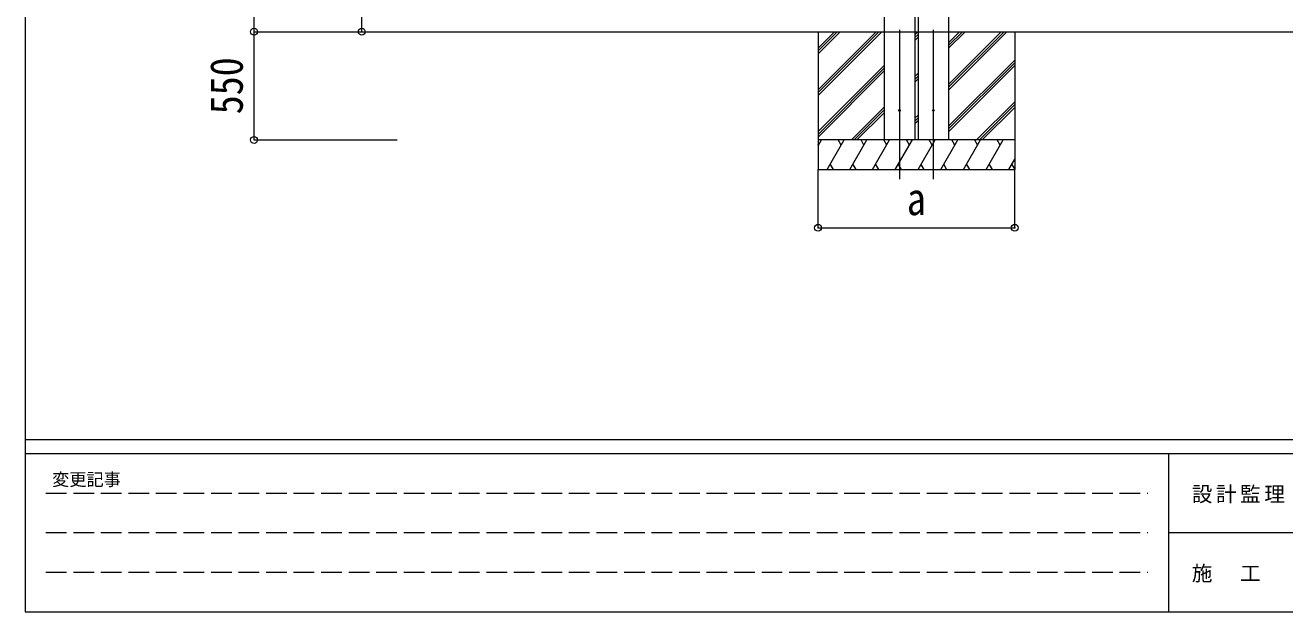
# Model space of a CAD drawing. Units: millimetres at full size; details may follow other scales. Extents: x -9783 to 33612, y -6828 to 13249.
# Drawn here: x -9783 to -3378, y -6828 to -3847 of the extents above; entities that cross this region are included whole.
import ezdxf
from ezdxf.enums import TextEntityAlignment as Align

# ---------------------------------------------------------------- set-up
doc = ezdxf.new("R2010")
doc.units = ezdxf.units.MM
doc.header["$LTSCALE"] = 35
doc.header["$PDMODE"] = 32
doc.header["$PDSIZE"] = 35
doc.linetypes.add('DASHED3', pattern=[4, 3, -1])
for name, color, linetype, lineweight in [('0-0_0', 7, 'Continuous', 9), ('0-1_本体', 4, 'Continuous', 9), ('0-2_部品', 7, 'Continuous', 9), ('0-8_PARTS2', 2, 'Continuous', 9), ('0-A_寸法', 6, 'Continuous', 9), ('F-0_240', 7, 'Continuous', 9)]:
    doc.layers.add(name, color=color, linetype=linetype, lineweight=lineweight)
doc.styles.add('ＭＳ ゴシック', font='')
doc.styles.get('ＭＳ ゴシック').set_extended_font_data('MS Gothic')

msp = doc.modelspace()

# ---------------------------------------------------------------- linework, layer by layer
at = {"layer": '0-0_0'}
for p, q in [((-8255.19, -3880.02), (-2248.52, -3880.02)), ((-5751.22, -3880.02), (-5751.22, -4580.01)), ((-5751.22, -4175.34), (-5455.89, -3880.02)), ((-5751.22, -4189.48), (-5441.75, -3880.02)), ((-5751.22, -4203.63), (-5427.6, -3880.02)), ((-5751.22, -3963.21), (-5668.02, -3880.02)), ((-5751.22, -3977.35), (-5653.88, -3880.02)), ((-5751.22, -3991.49), (-5639.74, -3880.02)), ((-5259.96, -3880.02), (-5242.94, -3880.02)), ((-5259.49, -3895.75), (-5243.75, -3880.02)), ((-5259.49, -3909.9), (-5242.94, -3893.35)), ((-5087.44, -4176.25), (-4791.2, -3880.02)), ((-5087.44, -4147.97), (-4819.49, -3880.02)), ((-5087.44, -4162.11), (-4805.34, -3880.02)), ((-5087.44, -3964.12), (-5003.33, -3880.02)), ((-5087.44, -3949.98), (-5017.48, -3880.02)), ((-5087.44, -3935.84), (-5031.62, -3880.02)), ((-4751.22, -3880.02), (-4751.22, -4580.01)), ((-5259.49, -3924.04), (-5242.94, -3907.49)), ((-5087.44, -4360.1), (-4751.22, -4023.88)), ((-5751.22, -4387.47), (-5414.99, -4051.25)), ((-5751.22, -4401.62), (-5414.99, -4065.39)), ((-5751.22, -4415.76), (-5414.99, -4079.54)), ((-5259.49, -4107.88), (-5242.94, -4091.34)), ((-5087.44, -4374.24), (-4751.22, -4038.02)), ((-5087.44, -4388.39), (-4751.22, -4052.16)), ((-5259.49, -4122.03), (-5242.94, -4105.48)), ((-5259.49, -4136.17), (-5242.94, -4119.62)), ((-5581.62, -4430.02), (-5414.99, -4263.38)), ((-5567.48, -4430.02), (-5414.99, -4277.52)), ((-4945.23, -4430.02), (-4751.22, -4236.01)), ((-4931.08, -4430.02), (-4751.22, -4250.15)), ((-4916.94, -4430.02), (-4751.22, -4264.29)), ((-5553.34, -4430.02), (-5414.99, -4291.67)), ((-5259.49, -4320.02), (-5242.94, -4303.47)), ((-5259.49, -4334.16), (-5242.94, -4317.61)), ((-5259.49, -4348.3), (-5242.94, -4331.75)), ((-5751.22, -4460.26), (-5733.76, -4430.01)), ((-4751.22, -4430.02), (-5751.22, -4430.02)), ((-5748.76, -4456), (-5751.22, -4451.74)), ((-5704.89, -4580.01), (-5618.29, -4430.01)), ((-5633.29, -4456), (-5648.29, -4430.02)), ((-5589.42, -4580.01), (-5502.82, -4430.01)), ((-5517.82, -4456), (-5532.82, -4430.02)), ((-5473.95, -4580.01), (-5387.35, -4430.01)), ((-5402.35, -4456), (-5417.35, -4430.02)), ((-5358.48, -4580.01), (-5271.88, -4430.02)), ((-5286.88, -4456), (-5301.88, -4430.01)), ((-5243.01, -4580.01), (-5156.41, -4430.02)), ((-5171.41, -4456), (-5186.41, -4430.01)), ((-5127.54, -4580.01), (-5040.94, -4430.02)), ((-5055.94, -4456), (-5070.94, -4430.01)), ((-5012.07, -4580.01), (-4925.47, -4430.02)), ((-4955.47, -4430.02), (-4940.47, -4456)), ((-4896.6, -4580.01), (-4810, -4430.02)), ((-4825, -4456), (-4840, -4430.01)), ((-4781.13, -4580.01), (-4751.22, -4528.2)), ((-5751.22, -4580.01), (-4751.22, -4580.01)), ((-5689.89, -4554.04), (-5674.89, -4580.01)), ((-5574.42, -4554.04), (-5559.42, -4580.01)), ((-5458.95, -4554.04), (-5443.95, -4580.01)), ((-5343.48, -4554.03), (-5328.48, -4580.01)), ((-5228.01, -4554.03), (-5213.01, -4580.01)), ((-5112.54, -4554.04), (-5097.54, -4580.01)), ((-4997.07, -4554.04), (-4982.07, -4580.01)), ((-4881.6, -4554.04), (-4866.6, -4580.01)), ((-4766.13, -4554.04), (-4751.22, -4580.01))]:
    msp.add_line(p, q, dxfattribs=at)
at = {"layer": '0-1_本体'}
for p, q in [((-5415.46, -950.02), (-5415.46, -4430.02)), ((-5087.44, -950.02), (-5087.44, -4430.02)), ((-5259.96, -1125.13), (-5259.96, -4430.02)), ((-5242.94, -1125.13), (-5242.94, -4430.02))]:
    msp.add_line(p, q, dxfattribs=at)
at = {"layer": '0-2_部品'}
for centre in [(-5337.71, -4280.02), (-5165.19, -4280.02)]:
    msp.add_circle(centre, 4.5, dxfattribs=at)
at = {"layer": '0-8_PARTS2'}
for p, q in [((-5337.71, -3870.81), (-5337.71, -4630.01)), ((-5165.19, -3870.81), (-5165.19, -4630.01))]:
    msp.add_line(p, q, dxfattribs=at)
at = {"layer": '0-A_寸法'}
for p, q in [((-8619.43, -3880.02), (-8619.43, -973.62)), ((-8071.46, -3880.02), (-8071.46, -1080.02)), ((-8619.43, -3880.02), (-7891.32, -3880.02)), ((-8619.43, -4430.02), (-8619.43, -3880.02)), ((-8619.43, -4430.02), (-7891.32, -4430.02)), ((-5751.22, -4876.4), (-5751.22, -4580.01)), ((-5751.22, -4636.43), (-5751.22, -4580.01)), ((-4751.22, -4876.4), (-4751.22, -4580.01)), ((-5751.22, -4876.4), (-4751.22, -4876.4))]:
    msp.add_line(p, q, dxfattribs=at)
for p in [(-8619.43, -3880.02), (-8071.46, -3880.02), (-8619.43, -4430.02), (-5751.22, -4876.4), (-4751.22, -4876.4)]:
    msp.add_point(p, dxfattribs=at)
at = {"layer": 'F-0_240', "color": 5}
for p, q in [((-9783.03, 6751.9), (-9783.03, -6828.1)), ((-9783.03, -5953.1), (9396.97, -5953.1)), ((-9783.03, -6023.1), (6285.75, -6023.1)), ((-3969.25, -6023.1), (-3969.25, -6828.1)), ((-3969.25, -6425.6), (3205.75, -6425.6)), ((-9783.03, -6828.1), (9396.97, -6828.1))]:
    msp.add_line(p, q, dxfattribs=at)
at = {"layer": 'F-0_240', "color": 4, "linetype": 'DASHED3'}
for p, q in [((-9678.03, -6224.35), (-4074.25, -6224.35)), ((-9678.03, -6425.6), (-4074.25, -6425.6)), ((-9678.03, -6626.85), (-4074.25, -6626.85))]:
    msp.add_line(p, q, dxfattribs=at)

# ---------------------------------------------------------------- texts
at = {"layer": '0-A_寸法', "color": 7, "style": 'ＭＳ ゴシック', "width": 0.85}
msp.add_text('550', height=166.8, rotation=90, dxfattribs=at).set_placement((-8626.43, -4299.39), align=Align.BOTTOM_LEFT)
msp.add_text('a', height=166.8, dxfattribs=at).set_placement((-5299.98, -4862.03), align=Align.BOTTOM_LEFT)
at = {"layer": 'F-0_240', "style": 'ＭＳ ゴシック'}
msp.add_text('変更記事', height=64.15, dxfattribs=at).set_placement((-9646.27, -6206.85), align=Align.BOTTOM_LEFT)
at = {"layer": 'F-0_240', "char_height": 76.98, "attachment_point": 7, "style": 'ＭＳ ゴシック'}
for s, insert in [('\\T1.17;設計監理', (-3851.04, -6276.85)), ('\\T1.17;施\u3000工', (-3851.04, -6679.35))]:
    msp.add_mtext(s, dxfattribs=dict(at, insert=insert))

doc.saveas('drawing.dxf')
